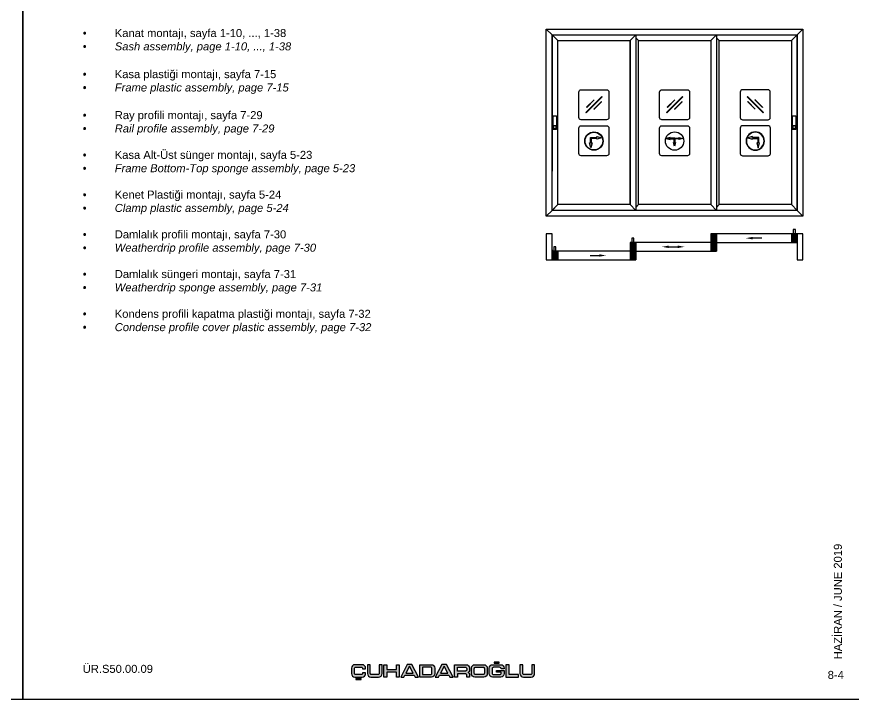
# Model space of a CAD drawing. Header units: millimetres. Extents: x 221 to 2771, y 196 to 840.
# Drawn here: x 1089.8 to 1298.9, y 542.6 to 713.2 of the extents above; entities that cross this region are included whole.
import ezdxf

# ---------------------------------------------------------------- set-up
doc = ezdxf.new("R2010")
doc.units = ezdxf.units.MM
doc.layers.add('ANTET', color=7, linetype='Continuous')
doc.layers.add('antet_k', color=7, linetype='Continuous')
doc.styles.get("Standard").update_dxf_attribs({"font": 'arial.ttf'})

# ---------------------------------------------------------------- blocks, each defined once
blk = doc.blocks.new('Rev.No.1A')
at = {"insert": (-570.02, 4668.22), "char_height": 2, "width": 54.4479, "attachment_point": 1}
blk.add_mtext('{\\C7;ÜR.S50.00.09}', dxfattribs=at)
blk = doc.blocks.new('S1.A')
at = {"color": 252}
blk.add_lwpolyline([(2269.17, -494.13), (2269.17, -791.13), (2479.17, -791.13), (2479.17, -494.13)], close=True, dxfattribs=at)
blk.add_blockref('Rev.No.1A', (2854.18, -5450.74))
blk = doc.blocks.new('ÇUHADAROĞLU')
at = {"layer": 'ANTET'}
h = blk.add_hatch(color=7, dxfattribs=at)
h.paths.add_polyline_path([(159.1, 19.64, -0.414214), (159.42, 19.96), (160.84, 19.96, -0.414214), (161.16, 19.64), (161.16, 19.54), (161.9, 19.54), (161.9, 19.73, 0.414214), (161.05, 20.59), (159.21, 20.59, 0.414214), (158.36, 19.73), (158.36, 18.36, 0.414214), (159.21, 17.51), (161.05, 17.51, 0.414214), (161.9, 18.36), (161.9, 18.55), (161.16, 18.55), (161.16, 18.46, -0.414214), (160.84, 18.13), (159.42, 18.13, -0.414214), (159.1, 18.46)])
h.paths.add_polyline_path([(159.48, 17.12), (159.48, 16.9), (160.78, 16.9), (160.78, 17.12)])
h.paths.add_polyline_path([(165.15, 17.51, 0.414214), (166, 18.36), (166, 20.59), (165.29, 20.59), (165.29, 18.39, -0.414214), (165.03, 18.13), (163.32, 18.13, -0.414214), (163.06, 18.39), (163.06, 20.59), (162.35, 20.59), (162.35, 18.36, 0.414214), (163.2, 17.51)])
h.paths.add_polyline_path([(167.19, 18.73), (169.58, 18.73), (169.58, 17.51), (170.32, 17.51), (170.32, 20.59), (169.58, 20.59), (169.58, 19.36), (167.19, 19.36), (167.19, 20.59), (166.45, 20.59), (166.45, 17.51), (167.19, 17.51)])
h.paths.add_polyline_path([(170.66, 17.51), (171.46, 17.51), (171.69, 17.95), (174.05, 17.95), (174.29, 17.51), (175.09, 17.51), (173.48, 20.6), (172.27, 20.6)])
h.paths.add_polyline_path([(171.97, 18.49), (172.87, 20.23), (173.78, 18.49)], flags=16)
h.paths.add_polyline_path([(175.43, 17.51), (178.34, 17.51, 0.414214), (179.19, 18.36), (179.19, 19.73, 0.414214), (178.34, 20.59), (175.43, 20.59)])
h.paths.add_polyline_path([(176.14, 19.96), (178.15, 19.96, -0.414214), (178.47, 19.64), (178.47, 18.46, -0.414214), (178.15, 18.13), (176.14, 18.13)], flags=16)
h.paths.add_polyline_path([(180.34, 17.95), (182.7, 17.95), (182.94, 17.51), (183.74, 17.51), (182.13, 20.6), (180.92, 20.6), (179.31, 17.51), (180.11, 17.51)])
h.paths.add_polyline_path([(180.62, 18.49), (181.52, 20.23), (182.43, 18.49)], flags=16)
h.paths.add_polyline_path([(184.84, 18.34), (186.84, 18.34, -0.414214), (187.17, 18.02), (187.17, 17.51), (187.88, 17.51), (187.88, 18.21, 0.203358), (187.78, 18.44, 0.098259), (187.5, 18.62), (187.5, 18.7, 0.058399), (187.74, 18.83, 0.246853), (187.88, 19.09), (187.88, 19.73, 0.414214), (187.03, 20.59), (184.13, 20.59), (184.13, 17.51), (184.84, 17.51)])
h.paths.add_polyline_path([(184.84, 18.99), (184.84, 19.96), (186.82, 19.96, -0.414214), (187.17, 19.61), (187.17, 19.31, -0.414214), (186.84, 18.99)], flags=16)
h.paths.add_polyline_path([(191.45, 17.51, 0.414214), (192.31, 18.36), (192.31, 19.73, 0.414214), (191.45, 20.59), (189.19, 20.59, 0.414214), (188.33, 19.73), (188.33, 18.36, 0.414214), (189.19, 17.51)])
h.paths.add_polyline_path([(189.37, 18.13, -0.414214), (189.05, 18.46), (189.05, 19.64, -0.414214), (189.37, 19.96), (191.27, 19.96, -0.414214), (191.59, 19.64), (191.59, 18.46, -0.414214), (191.27, 18.13)], flags=16)
h.paths.add_polyline_path([(193.61, 17.51), (195.66, 17.51, 0.414214), (196.51, 18.36), (196.51, 19.11), (194.59, 19.11), (194.59, 18.7), (195.78, 18.7), (195.78, 18.54, -0.414214), (195.37, 18.13), (193.9, 18.13, -0.414214), (193.49, 18.54), (193.49, 19.55, -0.414214), (193.9, 19.96), (195.37, 19.96, -0.407741), (195.78, 19.56), (196.51, 19.56), (196.51, 19.73, 0.414214), (195.66, 20.59), (193.61, 20.59, 0.414214), (192.76, 19.73), (192.76, 18.36, 0.414214)])
h.paths.add_polyline_path([(195.28, 20.97), (195.28, 21.19), (193.99, 21.19), (193.99, 20.97)])
h.paths.add_polyline_path([(200.14, 17.51), (200.14, 18.13), (197.76, 18.13), (197.76, 20.59), (196.97, 20.59), (196.97, 17.51)])
h.paths.add_polyline_path([(201.2, 18.39), (201.2, 20.59), (200.48, 20.59), (200.48, 18.36, 0.414214), (201.34, 17.51), (203.28, 17.51, 0.414214), (204.13, 18.36), (204.13, 20.59), (203.42, 20.59), (203.42, 18.39, -0.414214), (203.16, 18.13), (201.46, 18.13, -0.414214)])
h = blk.add_hatch(color=7, dxfattribs=at)
h.paths.add_polyline_path([(159.1, 19.64, -0.414214), (159.42, 19.96), (160.84, 19.96, -0.414214), (161.16, 19.64), (161.16, 19.54), (161.9, 19.54), (161.9, 19.73, 0.414214), (161.05, 20.59), (159.21, 20.59, 0.414214), (158.36, 19.73), (158.36, 18.36, 0.414214), (159.21, 17.51), (161.05, 17.51, 0.414214), (161.9, 18.36), (161.9, 18.55), (161.16, 18.55), (161.16, 18.46, -0.414214), (160.84, 18.13), (159.42, 18.13, -0.414214), (159.1, 18.46)])
h.paths.add_polyline_path([(159.48, 17.12), (159.48, 16.9), (160.78, 16.9), (160.78, 17.12)])
h.paths.add_polyline_path([(165.15, 17.51, 0.414214), (166, 18.36), (166, 20.59), (165.29, 20.59), (165.29, 18.39, -0.414214), (165.03, 18.13), (163.32, 18.13, -0.414214), (163.06, 18.39), (163.06, 20.59), (162.35, 20.59), (162.35, 18.36, 0.414214), (163.2, 17.51)])
h.paths.add_polyline_path([(167.19, 18.73), (169.58, 18.73), (169.58, 17.51), (170.32, 17.51), (170.32, 20.59), (169.58, 20.59), (169.58, 19.36), (167.19, 19.36), (167.19, 20.59), (166.45, 20.59), (166.45, 17.51), (167.19, 17.51)])
h.paths.add_polyline_path([(170.66, 17.51), (171.46, 17.51), (171.69, 17.95), (174.05, 17.95), (174.29, 17.51), (175.09, 17.51), (173.48, 20.6), (172.27, 20.6)])
h.paths.add_polyline_path([(171.97, 18.49), (172.87, 20.23), (173.78, 18.49)], flags=16)
h.paths.add_polyline_path([(175.43, 17.51), (178.34, 17.51, 0.414214), (179.19, 18.36), (179.19, 19.73, 0.414214), (178.34, 20.59), (175.43, 20.59)])
h.paths.add_polyline_path([(176.14, 19.96), (178.15, 19.96, -0.414214), (178.47, 19.64), (178.47, 18.46, -0.414214), (178.15, 18.13), (176.14, 18.13)], flags=16)
h.paths.add_polyline_path([(180.34, 17.95), (182.7, 17.95), (182.94, 17.51), (183.74, 17.51), (182.13, 20.6), (180.92, 20.6), (179.31, 17.51), (180.11, 17.51)])
h.paths.add_polyline_path([(180.62, 18.49), (181.52, 20.23), (182.43, 18.49)], flags=16)
h.paths.add_polyline_path([(184.84, 18.34), (186.84, 18.34, -0.414214), (187.17, 18.02), (187.17, 17.51), (187.88, 17.51), (187.88, 18.21, 0.203358), (187.78, 18.44, 0.098259), (187.5, 18.62), (187.5, 18.7, 0.058399), (187.74, 18.83, 0.246853), (187.88, 19.09), (187.88, 19.73, 0.414214), (187.03, 20.59), (184.13, 20.59), (184.13, 17.51), (184.84, 17.51)])
h.paths.add_polyline_path([(184.84, 18.99), (184.84, 19.96), (186.82, 19.96, -0.414214), (187.17, 19.61), (187.17, 19.31, -0.414214), (186.84, 18.99)], flags=16)
h.paths.add_polyline_path([(191.45, 17.51, 0.414214), (192.31, 18.36), (192.31, 19.73, 0.414214), (191.45, 20.59), (189.19, 20.59, 0.414214), (188.33, 19.73), (188.33, 18.36, 0.414214), (189.19, 17.51)])
h.paths.add_polyline_path([(189.37, 18.13, -0.414214), (189.05, 18.46), (189.05, 19.64, -0.414214), (189.37, 19.96), (191.27, 19.96, -0.414214), (191.59, 19.64), (191.59, 18.46, -0.414214), (191.27, 18.13)], flags=16)
h.paths.add_polyline_path([(193.61, 17.51), (195.66, 17.51, 0.414214), (196.51, 18.36), (196.51, 19.11), (194.59, 19.11), (194.59, 18.7), (195.78, 18.7), (195.78, 18.54, -0.414214), (195.37, 18.13), (193.9, 18.13, -0.414214), (193.49, 18.54), (193.49, 19.55, -0.414214), (193.9, 19.96), (195.37, 19.96, -0.407741), (195.78, 19.56), (196.51, 19.56), (196.51, 19.73, 0.414214), (195.66, 20.59), (193.61, 20.59, 0.414214), (192.76, 19.73), (192.76, 18.36, 0.414214)])
h.paths.add_polyline_path([(195.28, 20.97), (195.28, 21.19), (193.99, 21.19), (193.99, 20.97)])
h.paths.add_polyline_path([(200.14, 17.51), (200.14, 18.13), (197.76, 18.13), (197.76, 20.59), (196.97, 20.59), (196.97, 17.51)])
h.paths.add_polyline_path([(201.2, 18.39), (201.2, 20.59), (200.48, 20.59), (200.48, 18.36, 0.414214), (201.34, 17.51), (203.28, 17.51, 0.414214), (204.13, 18.36), (204.13, 20.59), (203.42, 20.59), (203.42, 18.39, -0.414214), (203.16, 18.13), (201.46, 18.13, -0.414214)])
at = {"layer": 'ANTET', "color": 7}
for points in [[(193.99, 21.19), (193.99, 20.97), (195.28, 20.97), (195.28, 21.19)], [(193.99, 21.19), (193.99, 20.97), (195.28, 20.97), (195.28, 21.19)], [(167.19, 20.59), (167.19, 19.36), (169.58, 19.36), (169.58, 20.59), (170.32, 20.59), (170.32, 17.51), (169.58, 17.51), (169.58, 18.73), (167.19, 18.73), (167.19, 17.51), (166.45, 17.51), (166.45, 20.59)], [(167.19, 20.59), (167.19, 19.36), (169.58, 19.36), (169.58, 20.59), (170.32, 20.59), (170.32, 17.51), (169.58, 17.51), (169.58, 18.73), (167.19, 18.73), (167.19, 17.51), (166.45, 17.51), (166.45, 20.59)], [(171.46, 17.51), (171.69, 17.95), (174.05, 17.95), (174.29, 17.51), (175.09, 17.51), (173.48, 20.6), (172.27, 20.6), (170.66, 17.51)], [(171.46, 17.51), (171.69, 17.95), (174.05, 17.95), (174.29, 17.51), (175.09, 17.51), (173.48, 20.6), (172.27, 20.6), (170.66, 17.51)], [(171.97, 18.49), (173.78, 18.49), (172.87, 20.23)], [(171.97, 18.49), (173.78, 18.49), (172.87, 20.23)], [(180.11, 17.51), (180.34, 17.95), (182.7, 17.95), (182.94, 17.51), (183.74, 17.51), (182.13, 20.6), (180.92, 20.6), (179.31, 17.51)], [(180.11, 17.51), (180.34, 17.95), (182.7, 17.95), (182.94, 17.51), (183.74, 17.51), (182.13, 20.6), (180.92, 20.6), (179.31, 17.51)], [(180.62, 18.49), (182.43, 18.49), (181.52, 20.23)], [(180.62, 18.49), (182.43, 18.49), (181.52, 20.23)], [(196.97, 20.59), (196.97, 17.51), (200.14, 17.51), (200.14, 18.13), (197.76, 18.13), (197.76, 20.59)], [(196.97, 20.59), (196.97, 17.51), (200.14, 17.51), (200.14, 18.13), (197.76, 18.13), (197.76, 20.59)], [(159.48, 17.12), (159.48, 16.9), (160.78, 16.9), (160.78, 17.12)], [(159.48, 17.12), (159.48, 16.9), (160.78, 16.9), (160.78, 17.12)]]:
    blk.add_lwpolyline(points, close=True, dxfattribs=at)
for points in [[(159.42, 18.13, -0.414214), (159.1, 18.46), (159.1, 19.64, -0.414214), (159.42, 19.96), (160.84, 19.96, -0.414214), (161.16, 19.64), (161.16, 19.54), (161.9, 19.54), (161.9, 19.73, 0.414214), (161.05, 20.59), (159.21, 20.59, 0.414214), (158.36, 19.73), (158.36, 18.36, 0.414214), (159.21, 17.51), (161.05, 17.51, 0.414214), (161.9, 18.36), (161.9, 18.55), (161.16, 18.55), (161.16, 18.46, -0.414214), (160.84, 18.13)], [(159.42, 18.13, -0.414214), (159.1, 18.46), (159.1, 19.64, -0.414214), (159.42, 19.96), (160.84, 19.96, -0.414214), (161.16, 19.64), (161.16, 19.54), (161.9, 19.54), (161.9, 19.73, 0.414214), (161.05, 20.59), (159.21, 20.59, 0.414214), (158.36, 19.73), (158.36, 18.36, 0.414214), (159.21, 17.51), (161.05, 17.51, 0.414214), (161.9, 18.36), (161.9, 18.55), (161.16, 18.55), (161.16, 18.46, -0.414214), (160.84, 18.13)], [(165.03, 18.13), (163.32, 18.13, -0.414214), (163.06, 18.39), (163.06, 20.59), (162.35, 20.59), (162.35, 18.36, 0.414214), (163.2, 17.51), (165.15, 17.51, 0.414214), (166, 18.36), (166, 20.59), (165.29, 20.59), (165.29, 18.39, -0.414214)], [(165.03, 18.13), (163.32, 18.13, -0.414214), (163.06, 18.39), (163.06, 20.59), (162.35, 20.59), (162.35, 18.36, 0.414214), (163.2, 17.51), (165.15, 17.51, 0.414214), (166, 18.36), (166, 20.59), (165.29, 20.59), (165.29, 18.39, -0.414214)], [(175.43, 17.51), (175.43, 20.59), (178.34, 20.59, -0.414214), (179.19, 19.73), (179.19, 18.36, -0.414214), (178.34, 17.51)], [(175.43, 17.51), (175.43, 20.59), (178.34, 20.59, -0.414214), (179.19, 19.73), (179.19, 18.36, -0.414214), (178.34, 17.51)], [(178.47, 19.64, 0.414214), (178.15, 19.96), (176.14, 19.96), (176.14, 18.13), (178.15, 18.13, 0.414214), (178.47, 18.46)], [(178.47, 19.64, 0.414214), (178.15, 19.96), (176.14, 19.96), (176.14, 18.13), (178.15, 18.13, 0.414214), (178.47, 18.46)], [(187.88, 18.21), (187.88, 17.51), (187.17, 17.51), (187.17, 18.02, 0.414214), (186.84, 18.34), (184.84, 18.34), (184.84, 17.51), (184.13, 17.51), (184.13, 20.59), (187.03, 20.59, -0.414214), (187.88, 19.73), (187.88, 19.09, -0.246853), (187.74, 18.83, -0.058399), (187.5, 18.7), (187.5, 18.62, -0.098259), (187.78, 18.44, -0.203358)], [(187.88, 18.21), (187.88, 17.51), (187.17, 17.51), (187.17, 18.02, 0.414214), (186.84, 18.34), (184.84, 18.34), (184.84, 17.51), (184.13, 17.51), (184.13, 20.59), (187.03, 20.59, -0.414214), (187.88, 19.73), (187.88, 19.09, -0.246853), (187.74, 18.83, -0.058399), (187.5, 18.7), (187.5, 18.62, -0.098259), (187.78, 18.44, -0.203358)], [(186.82, 19.96, -0.414214), (187.17, 19.61), (187.17, 19.31, -0.414214), (186.84, 18.99), (184.84, 18.99), (184.84, 19.96)], [(186.82, 19.96, -0.414214), (187.17, 19.61), (187.17, 19.31, -0.414214), (186.84, 18.99), (184.84, 18.99), (184.84, 19.96)], [(191.45, 17.51), (189.19, 17.51, -0.414214), (188.33, 18.36), (188.33, 19.73, -0.414214), (189.19, 20.59), (191.45, 20.59, -0.414214), (192.31, 19.73), (192.31, 18.36, -0.414214)], [(191.45, 17.51), (189.19, 17.51, -0.414214), (188.33, 18.36), (188.33, 19.73, -0.414214), (189.19, 20.59), (191.45, 20.59, -0.414214), (192.31, 19.73), (192.31, 18.36, -0.414214)], [(191.59, 19.64), (191.59, 18.46, -0.414214), (191.27, 18.13), (189.37, 18.13, -0.414214), (189.05, 18.46), (189.05, 19.64, -0.414214), (189.37, 19.96), (191.27, 19.96, -0.414214)], [(191.59, 19.64), (191.59, 18.46, -0.414214), (191.27, 18.13), (189.37, 18.13, -0.414214), (189.05, 18.46), (189.05, 19.64, -0.414214), (189.37, 19.96), (191.27, 19.96, -0.414214)], [(195.78, 18.54), (195.78, 18.7), (194.59, 18.7), (194.59, 19.11), (196.51, 19.11), (196.51, 18.36, -0.414214), (195.66, 17.51), (193.61, 17.51, -0.414214), (192.76, 18.36), (192.76, 19.73, -0.414214), (193.61, 20.59), (195.66, 20.59, -0.414214), (196.51, 19.73), (196.51, 19.56), (195.78, 19.56, 0.407741), (195.37, 19.96), (193.9, 19.96, 0.414214), (193.49, 19.55), (193.49, 18.54, 0.414214), (193.9, 18.13), (195.37, 18.13, 0.414214)], [(195.78, 18.54), (195.78, 18.7), (194.59, 18.7), (194.59, 19.11), (196.51, 19.11), (196.51, 18.36, -0.414214), (195.66, 17.51), (193.61, 17.51, -0.414214), (192.76, 18.36), (192.76, 19.73, -0.414214), (193.61, 20.59), (195.66, 20.59, -0.414214), (196.51, 19.73), (196.51, 19.56), (195.78, 19.56, 0.407741), (195.37, 19.96), (193.9, 19.96, 0.414214), (193.49, 19.55), (193.49, 18.54, 0.414214), (193.9, 18.13), (195.37, 18.13, 0.414214)], [(201.34, 17.51), (203.28, 17.51, 0.414214), (204.13, 18.36), (204.13, 20.59), (203.42, 20.59), (203.42, 18.39, -0.414214), (203.16, 18.13), (201.46, 18.13, -0.414214), (201.2, 18.39), (201.2, 20.59), (200.48, 20.59), (200.48, 18.36, 0.414214)], [(201.34, 17.51), (203.28, 17.51, 0.414214), (204.13, 18.36), (204.13, 20.59), (203.42, 20.59), (203.42, 18.39, -0.414214), (203.16, 18.13), (201.46, 18.13, -0.414214), (201.2, 18.39), (201.2, 20.59), (200.48, 20.59), (200.48, 18.36, 0.414214)]]:
    blk.add_lwpolyline(points, format="xyb", close=True, dxfattribs=at)
blk = doc.blocks.new('S50_SYF1')
blk.add_blockref('ÇUHADAROĞLU', (692.04, 2042.44))
at = {"layer": 'antet_k', "color": 0}
blk.add_blockref('S1.A', (-1500.92, 2845.51), dxfattribs=at)
blk = doc.blocks.new('ergertretret')
h = blk.add_hatch(color=140)
h.paths.add_polyline_path([(7931.42, 217.9), (7940.3, 226.78), (7940.2, 226.87), (7931.32, 217.99)])
h.paths.add_polyline_path([(7931.8, 220.85), (7935.96, 225.02), (7935.87, 225.11), (7931.71, 220.95)], flags=16)
h.paths.add_polyline_path([(7935.87, 219.78), (7940.03, 223.94), (7939.94, 224.04), (7935.78, 219.87)], flags=16)
at = {"color": 140, "linetype": 'Continuous'}
for p, q in [((7931.32, 217.99), (7940.2, 226.87)), ((7931.42, 217.9), (7940.3, 226.78)), ((7931.71, 220.95), (7935.87, 225.11)), ((7931.8, 220.85), (7935.96, 225.02)), ((7935.78, 219.87), (7939.94, 224.04)), ((7935.87, 219.78), (7940.03, 223.94))]:
    blk.add_line(p, q, dxfattribs=at)
at = {"color": 140}
for p, q in [((7935.87, 225.11), (7935.96, 225.02)), ((7940.03, 223.94), (7939.94, 224.04)), ((7940.2, 226.87), (7940.3, 226.78)), ((7931.71, 220.95), (7931.8, 220.85)), ((7935.78, 219.87), (7935.87, 219.78)), ((7931.32, 217.99), (7931.42, 217.9))]:
    blk.add_line(p, q, dxfattribs=at)
blk = doc.blocks.new('cerceve')
at = {"color": 0}
blk.add_lwpolyline([(179668.63, 32143.72), (179685.63, 32143.72, -0.414214), (179687.13, 32142.22), (179687.13, 32125.22, -0.414214), (179685.63, 32123.72), (179668.63, 32123.72, -0.414214), (179667.13, 32125.22), (179667.13, 32142.22, -0.414214)], format="xyb", close=True, dxfattribs=at)
blk = doc.blocks.new('cam_ikon')
at = {"color": 9, "xscale": 0.75, "yscale": 0.75, "zscale": 0.75}
blk.add_blockref('cerceve', (45727.31, 7659.22), dxfattribs=at)
at = {"color": 21, "xscale": 0.9, "yscale": 0.9, "zscale": 0.9}
blk.add_blockref('ergertretret', (173342.95, 31559.46), dxfattribs=at)
blk = doc.blocks.new('İKİ TARAFA HAREKETLİ')
h = blk.add_hatch(color=7)
h.dxf.hatch_style = 1
h.paths.add_polyline_path([(611.2, 1490.26), (609.3, 1490.77), (611.2, 1491.28), (611.2, 1490.91), (613.53, 1490.91), (613.53, 1488.89), (613.87, 1488.89), (613.37, 1486.99), (612.86, 1488.89), (613.22, 1488.89), (613.22, 1490.6), (611.2, 1490.6)])
h = blk.add_hatch(color=7)
h.dxf.hatch_style = 1
h.paths.add_polyline_path([(615.56, 1490.26), (617.46, 1490.77), (615.56, 1491.28), (615.56, 1490.91), (613.22, 1490.91), (613.22, 1488.89), (612.88, 1488.89), (613.39, 1486.99), (613.9, 1488.89), (613.53, 1488.89), (613.53, 1490.6), (615.56, 1490.6)])
at = {"color": 7}
for points in [[(613.53, 1490.91), (611.2, 1490.91), (611.2, 1491.28), (609.3, 1490.77), (611.2, 1490.26), (611.2, 1490.6), (613.22, 1490.6)], [(613.53, 1490.6), (613.53, 1488.89), (613.9, 1488.89), (613.39, 1486.99), (612.88, 1488.89), (613.22, 1488.89), (613.22, 1490.91)], [(613.22, 1490.91), (615.56, 1490.91), (615.56, 1491.28), (617.46, 1490.77), (615.56, 1490.26), (615.56, 1490.6), (613.53, 1490.6)], [(613.22, 1490.91), (613.53, 1490.91)]]:
    blk.add_lwpolyline(points, dxfattribs=at)
at = {"layer": 'antet_k', "color": 7}
blk.add_circle((613.46, 1489.55), 4.59, dxfattribs=at)
at = {"color": 9, "xscale": 0.75, "yscale": 0.75, "zscale": 0.75}
blk.add_blockref('cerceve', (-134144.38, -22610.64), dxfattribs=at)
blk = doc.blocks.new('kaldır sür')
h = blk.add_hatch(color=7)
h.dxf.hatch_style = 1
h.paths.add_polyline_path([(180300.42, 31976.71, 1), (180309.6, 31976.71, 1)])
h.paths.add_polyline_path([(180309.43, 31976.71, -1), (180300.59, 31976.71, -1)], flags=16)
h.paths.add_polyline_path([(180306.41, 31978.46), (180306.41, 31978.95), (180308.94, 31978.27), (180306.41, 31977.59), (180306.41, 31978.05), (180303.72, 31978.05), (180303.72, 31975.76), (180304.2, 31975.76), (180303.53, 31973.23), (180302.85, 31975.76), (180303.3, 31975.76), (180303.3, 31978.46)], flags=0)
h = blk.add_hatch(color=7)
h.dxf.hatch_style = 1
h.paths.add_polyline_path([(180306.41, 31977.59), (180308.94, 31978.27), (180306.41, 31978.95), (180306.41, 31978.46), (180303.3, 31978.46), (180303.3, 31975.76), (180302.85, 31975.76), (180303.53, 31973.23), (180304.2, 31975.76), (180303.72, 31975.76), (180303.72, 31978.05), (180306.41, 31978.05)])
at = {"color": 7}
for points in [[(180303.3, 31978.46), (180306.41, 31978.46), (180306.41, 31978.95), (180308.94, 31978.27), (180306.41, 31977.59), (180306.41, 31978.05), (180303.72, 31978.05)], [(180303.72, 31978.05), (180303.72, 31975.76), (180304.2, 31975.76), (180303.53, 31973.23), (180302.85, 31975.76), (180303.3, 31975.76), (180303.3, 31978.46)], [(180303.3, 31978.46), (180303.72, 31978.46)]]:
    blk.add_lwpolyline(points, dxfattribs=at)
at = {"layer": 'antet_k', "color": 7}
for radius in [4.59, 4.42]:
    blk.add_circle((180305.01, 31976.71), radius, dxfattribs=at)
at = {"color": 9, "xscale": 0.75, "yscale": 0.75, "zscale": 0.75}
blk.add_blockref('cerceve', (45547.16, 7876.52), dxfattribs=at)
blk = doc.blocks.new('kol')
at = {"color": 7}
for points in [[(-855, -1100), (-855, -1326), (-799, -1326), (-799, -1100)], [(-840, -1261), (-840, -1312), (-810, -1312), (-810, -1261)]]:
    blk.add_lwpolyline(points, close=True, dxfattribs=at)
blk = doc.blocks.new('3RAY - GR')
h = blk.add_hatch()
h.set_pattern_fill('ANGLE', color=256, scale=1.44375, angle=360)
h.set_pattern_definition([(360, (-1770.339, 1807.915), (3e-12, 10.084594), [7.33425, -2.750344]), (90, (-1770.339, 1807.915), (-10.084594, 3e-12), [7.33425, -2.750344])])
h.paths.add_polyline_path([(2254.95, 3313.41), (2253.87, 3313.41), (2253.87, 3311.24), (2254.95, 3311.24)])
h = blk.add_hatch()
h.set_pattern_fill('ANGLE', color=256, scale=1.44375, angle=360)
h.set_pattern_definition([(360, (-1851.026, 1803.583), (3e-12, 10.084594), [7.33425, -2.750344]), (90, (-1851.026, 1803.583), (-10.084594, 3e-12), [7.33425, -2.750344])])
h.paths.add_polyline_path([(2174.26, 3309.07), (2173.18, 3309.07), (2173.18, 3306.91), (2174.26, 3306.91)])
h = blk.add_hatch(color=252)
h.dxf.hatch_style = 1
h.paths.add_polyline_path([(2215.5, 3306.91), (2212.62, 3306.91), (2212.62, 3311.24), (2215.5, 3311.24)])
h = blk.add_hatch(color=252)
h.dxf.hatch_style = 1
h.paths.add_polyline_path([(2255.85, 3306.91), (2252.96, 3306.91), (2252.96, 3311.24), (2255.85, 3311.24)])
h = blk.add_hatch()
h.set_pattern_fill('ANGLE', color=256, scale=1.44375, angle=360)
h.set_pattern_definition([(360, (-1890.007, 1799.252), (3e-12, 10.084594), [7.33425, -2.750344]), (90, (-1890.007, 1799.252), (-10.084594, 3e-12), [7.33425, -2.750344])])
h.paths.add_polyline_path([(2135.28, 3304.74), (2134.2, 3304.74), (2134.2, 3302.58), (2135.28, 3302.58)])
h = blk.add_hatch(color=252)
h.dxf.hatch_style = 1
h.paths.add_polyline_path([(2175.16, 3302.58), (2172.27, 3302.58), (2172.27, 3306.91), (2175.16, 3306.91)])
h = blk.add_hatch(color=252)
h.dxf.hatch_style = 1
h.paths.add_polyline_path([(2215.5, 3302.58), (2212.62, 3302.58), (2212.62, 3306.91), (2215.5, 3306.91)])
h = blk.add_hatch(color=252)
h.dxf.hatch_style = 1
h.paths.add_polyline_path([(2136.18, 3298.25), (2133.29, 3298.25), (2133.29, 3302.58), (2136.18, 3302.58)])
h = blk.add_hatch(color=252)
h.dxf.hatch_style = 1
h.paths.add_polyline_path([(2175.16, 3298.25), (2172.27, 3298.25), (2172.27, 3302.58), (2175.16, 3302.58)])
at = {"layer": 'ANTET'}
for points in [[(2233.59, 3308.45), (2230.22, 3309.07), (2233.59, 3309.7)], [(2191.65, 3304.12), (2188.28, 3304.74), (2191.65, 3305.37)], [(2196.13, 3304.12), (2199.49, 3304.74), (2196.13, 3305.37)], [(2156.89, 3299.79), (2160.25, 3300.41), (2156.89, 3301.03)]]:
    blk.add_hatch(color=256, dxfattribs=at).paths.add_polyline_path(points)
for p, q in [((2130.4, 3413.59), (2133.29, 3410.7)), ((2258.73, 3413.59), (2255.85, 3410.7)), ((2133.29, 3410.7), (2136.18, 3407.82)), ((2133.29, 3410.7), (2133.29, 3342.51)), ((2136.18, 3407.82), (2172.27, 3407.82)), ((2175.16, 3410.7), (2172.27, 3407.82)), ((2172.27, 3407.82), (2172.27, 3342.51)), ((2175.16, 3410.7), (2175.16, 3322.93)), ((2175.16, 3409.18), (2176.52, 3407.82)), ((2176.52, 3407.82), (2212.62, 3407.82)), ((2215.5, 3410.7), (2212.62, 3407.82)), ((2215.5, 3409.18), (2216.87, 3407.82)), ((2215.5, 3407.82), (2215.5, 3322.93)), ((2216.87, 3407.82), (2252.96, 3407.82)), ((2255.85, 3410.7), (2252.96, 3407.82)), ((2255.85, 3407.82), (2255.85, 3322.93)), ((2136.18, 3325.82), (2133.29, 3322.93)), ((2133.29, 3322.93), (2134.73, 3324.37)), ((2172.27, 3325.82), (2175.16, 3322.93)), ((2176.52, 3325.82), (2175.16, 3324.45)), ((2212.62, 3325.82), (2176.52, 3325.82)), ((2212.62, 3325.82), (2215.5, 3322.93)), ((2216.87, 3325.82), (2215.5, 3324.45)), ((2252.96, 3325.82), (2216.87, 3325.82)), ((2252.96, 3325.82), (2255.85, 3322.93)), ((2130.4, 3320.04), (2133.29, 3322.93)), ((2258.73, 3320.04), (2255.85, 3322.93)), ((2212.62, 3311.24), (2212.62, 3306.91)), ((2215.5, 3311.24), (2215.5, 3306.91)), ((2255.85, 3311.24), (2255.85, 3306.91)), ((2255.85, 3311.24), (2255.85, 3306.91)), ((2133.29, 3303.24), (2133.29, 3298.91)), ((2172.27, 3306.91), (2172.27, 3302.58)), ((2175.16, 3306.91), (2175.16, 3302.58)), ((2215.5, 3306.91), (2215.5, 3302.58)), ((2133.29, 3302.58), (2133.29, 3298.25)), ((2175.16, 3302.58), (2175.16, 3298.25))]:
    blk.add_line(p, q)
for points in [[(2130.4, 3413.59), (2258.73, 3413.59), (2258.73, 3320.04), (2130.4, 3320.04)], [(2136.18, 3407.82), (2172.27, 3407.82), (2172.27, 3325.82), (2136.18, 3325.82)], [(2176.52, 3407.82), (2212.62, 3407.82), (2212.62, 3325.82), (2176.52, 3325.82)], [(2216.87, 3407.82), (2252.96, 3407.82), (2252.96, 3325.82), (2216.87, 3325.82)], [(2253.87, 3311.24), (2254.95, 3311.24), (2254.95, 3313.41), (2253.87, 3313.41)], [(2133.29, 3298.25), (2133.29, 3311.24), (2130.4, 3311.24), (2130.4, 3298.25)], [(2173.18, 3306.91), (2174.26, 3306.91), (2174.26, 3309.07), (2173.18, 3309.07)], [(2215.5, 3311.24), (2215.5, 3306.91), (2255.85, 3306.91), (2255.85, 3311.24)], [(2258.73, 3298.25), (2258.73, 3311.24), (2255.85, 3311.24), (2255.85, 3298.25)], [(2134.2, 3302.58), (2135.28, 3302.58), (2135.28, 3304.74), (2134.2, 3304.74)], [(2172.27, 3306.91), (2172.27, 3302.58), (2215.5, 3302.58), (2215.5, 3306.91)], [(2136.18, 3302.58), (2136.18, 3298.25), (2175.16, 3298.25), (2175.16, 3302.58)]]:
    blk.add_lwpolyline(points, close=True)
for points in [[(2172.27, 3322.93), (2133.29, 3322.93), (2133.29, 3410.7), (2172.27, 3410.7)], [(2172.27, 3410.7), (2255.85, 3410.7)], [(2172.27, 3407.82), (2172.27, 3325.82)], [(2172.27, 3325.82), (2172.27, 3407.82)], [(2215.5, 3410.7), (2215.5, 3322.93)], [(2255.85, 3322.93), (2255.85, 3322.93), (2255.85, 3410.7), (2255.85, 3410.7)], [(2255.85, 3410.7), (2255.85, 3322.93)], [(2255.85, 3322.93), (2172.27, 3322.93)]]:
    blk.add_lwpolyline(points)
at = {"lineweight": -2}
for points in [[(2215.5, 3306.91), (2215.5, 3311.24), (2212.62, 3311.24), (2212.62, 3306.91)], [(2215.5, 3306.91), (2215.5, 3311.24), (2212.62, 3311.24), (2212.62, 3306.91)], [(2255.85, 3306.91), (2255.85, 3311.24), (2252.96, 3311.24), (2252.96, 3306.91)], [(2255.85, 3306.91), (2255.85, 3311.24), (2254.95, 3311.24), (2253.87, 3311.24), (2252.96, 3311.24), (2252.96, 3306.91)], [(2175.16, 3302.58), (2175.16, 3306.91), (2172.27, 3306.91), (2172.27, 3302.58)], [(2175.16, 3302.58), (2175.16, 3306.91), (2174.26, 3306.91), (2173.18, 3306.91), (2172.27, 3306.91), (2172.27, 3302.58)], [(2215.5, 3302.58), (2215.5, 3306.91), (2212.62, 3306.91), (2212.62, 3302.58)], [(2215.5, 3302.58), (2215.5, 3306.91), (2212.62, 3306.91), (2212.62, 3302.58)], [(2136.18, 3298.25), (2136.18, 3302.58), (2133.29, 3302.58), (2133.29, 3298.25)], [(2136.18, 3298.25), (2136.18, 3302.58), (2135.28, 3302.58), (2134.2, 3302.58), (2133.29, 3302.58), (2133.29, 3298.91), (2133.29, 3298.25)], [(2175.16, 3298.25), (2175.16, 3302.58), (2172.27, 3302.58), (2172.27, 3298.25)], [(2175.16, 3298.25), (2175.16, 3302.58), (2172.27, 3302.58), (2172.27, 3298.25)]]:
    blk.add_lwpolyline(points, close=True, dxfattribs=at)
at = {"layer": 'ANTET'}
for points in [[(2238.19, 3309.07), (2233.46, 3309.07)], [(2191.52, 3304.74), (2196.25, 3304.74)], [(2152.28, 3300.41), (2157.01, 3300.41)]]:
    blk.add_lwpolyline(points, dxfattribs=at)
at = {"color": 6, "lineweight": 211}
for name, p in [('cam_ikon', (-178330.93, -28383.79)), ('cam_ikon', (-178290.58, -28383.79)), ('kaldır sür', (-178150.78, -28619.09))]:
    blk.add_blockref(name, p, dxfattribs=at)
at = {"color": 6, "lineweight": 211, "xscale": -1, "rotation": 359.9999999999986}
for name, p in [('cam_ikon', (182720.06, -28383.79)), ('kaldır sür', (182539.92, -28619.09))]:
    blk.add_blockref(name, p, dxfattribs=at)
at = {"xscale": -0.03, "yscale": 0.03, "zscale": 0.03}
for p in [(2109.93, 3403.13), (2229.56, 3403.13)]:
    blk.add_blockref('kol', p, dxfattribs=at)
blk.add_blockref('İKİ TARAFA HAREKETLİ', (1581.1, 1868.07))

msp = doc.modelspace()

# ---------------------------------------------------------------- block references
for p in [(113.062, -1511.773), (323.058, -1511.773)]:
    msp.add_blockref('S50_SYF1', p)
at = {"lineweight": -2, "xscale": 0.5, "yscale": 0.5, "zscale": 0.5}
msp.add_blockref('3RAY - GR', (156.937, -996.682), dxfattribs=at)

# ---------------------------------------------------------------- texts
at = {"color": 7, "char_height": 2, "width": 120.94956, "attachment_point": 1}
for s, insert in [('{\\fSymbol|b0|i0|c0|p34;·^I\\fArial|b0|i0|c0|p0;Kanat montajı, sayfa 1-10, ..., 1-38\\P\\fSymbol|b0|i0|c0|p34;{\\C256;·^I\\fArial|b0|i1|c0|p0;Sash assembly, page 1-10, ..., 1-38}}', (1106.304, 710.113)), ('{\\fSymbol|b0|i0|c0|p34;·^I\\fArial|b0|i0|c0|p0;Kasa plastiği montajı, sayfa 7-15\\P\\fSymbol|b0|i0|c0|p34;\\C256;·^I\\fArial|b0|i1|c0|p0;Frame plastic assembly, page 7-15}', (1106.304, 699.842)), ('{\\fSymbol|b0|i0|c0|p34;·^I\\fArial|b0|i0|c0|p0;Ray profili montajı, sayfa 7-29\\P\\fSymbol|b0|i0|c0|p34;\\C256;·^I\\fArial|b0|i1|c0|p0;Rail profile assembly, page 7-29}', (1106.304, 689.6)), ('{\\fSymbol|b0|i0|c0|p34;·^I\\fArial|b0|i0|c0|p0;Kasa Alt-Üst sünger montajı, sayfa 5-23\\P\\fSymbol|b0|i0|c0|p34;\\C256;·^I\\fArial|b0|i1|c0|p0;Frame Bottom-Top sponge assembly, page 5-23}', (1106.304, 679.669)), ('{\\fSymbol|b0|i0|c0|p34;·^I\\fArial|b0|i0|c0|p0;Kenet Plastiği montajı, sayfa 5-24\\P\\fSymbol|b0|i0|c0|p34;\\C256;·^I\\fArial|b0|i1|c0|p0;Clamp plastic assembly, page 5-24}', (1106.304, 669.739)), ('{\\fSymbol|b0|i0|c0|p34;·^I\\fArial|b0|i0|c0|p0;Damlalık profili montajı, sayfa 7-30\\P\\fSymbol|b0|i0|c0|p34;\\C256;·^I\\fArial|b0|i1|c0|p0;Weatherdrip profile assembly, page 7-30}', (1106.304, 659.809)), ('{\\fSymbol|b0|i0|c0|p34;·^I\\fArial|b0|i0|c0|p0;Damlalık süngeri montajı, sayfa 7-31\\P\\fSymbol|b0|i0|c0|p34;\\C256;·^I\\fArial|b0|i1|c0|p0;Weatherdrip \\fArial|b0|i1|c162|p34;sponge\\fArial|b0|i1|c0|p0; assembly, page 7-31}', (1106.304, 649.878)), ('{\\fSymbol|b0|i0|c0|p34;·^I\\fArial|b0|i0|c0|p0;Kondens profili kapatma plastiği montajı, sayfa 7-32\\P\\fSymbol|b0|i0|c0|p34;\\C256;·^I\\fArial|b0|i1|c0|p0;Condense profile cover plastic assembly, page 7-32}', (1106.304, 639.948))]:
    msp.add_mtext(s, dxfattribs=dict(at, insert=insert))
at = {"insert": (1294.014, 552.601), "char_height": 2, "width": 44.87301, "attachment_point": 1, "rotation": 90}
msp.add_mtext('{\\fArial Unicode MS|b0|i0|c0|p34;{\\C7;HAZİRAN / JUNE 2019}}', dxfattribs=at)
at = {"insert": (1296.517, 549.705), "char_height": 2, "width": 4.43689, "attachment_point": 3}
msp.add_mtext('{\\fArial Unicode MS|b0|i0|c0|p0;\\C7;8-4}', dxfattribs=at)

doc.saveas('drawing.dxf')
